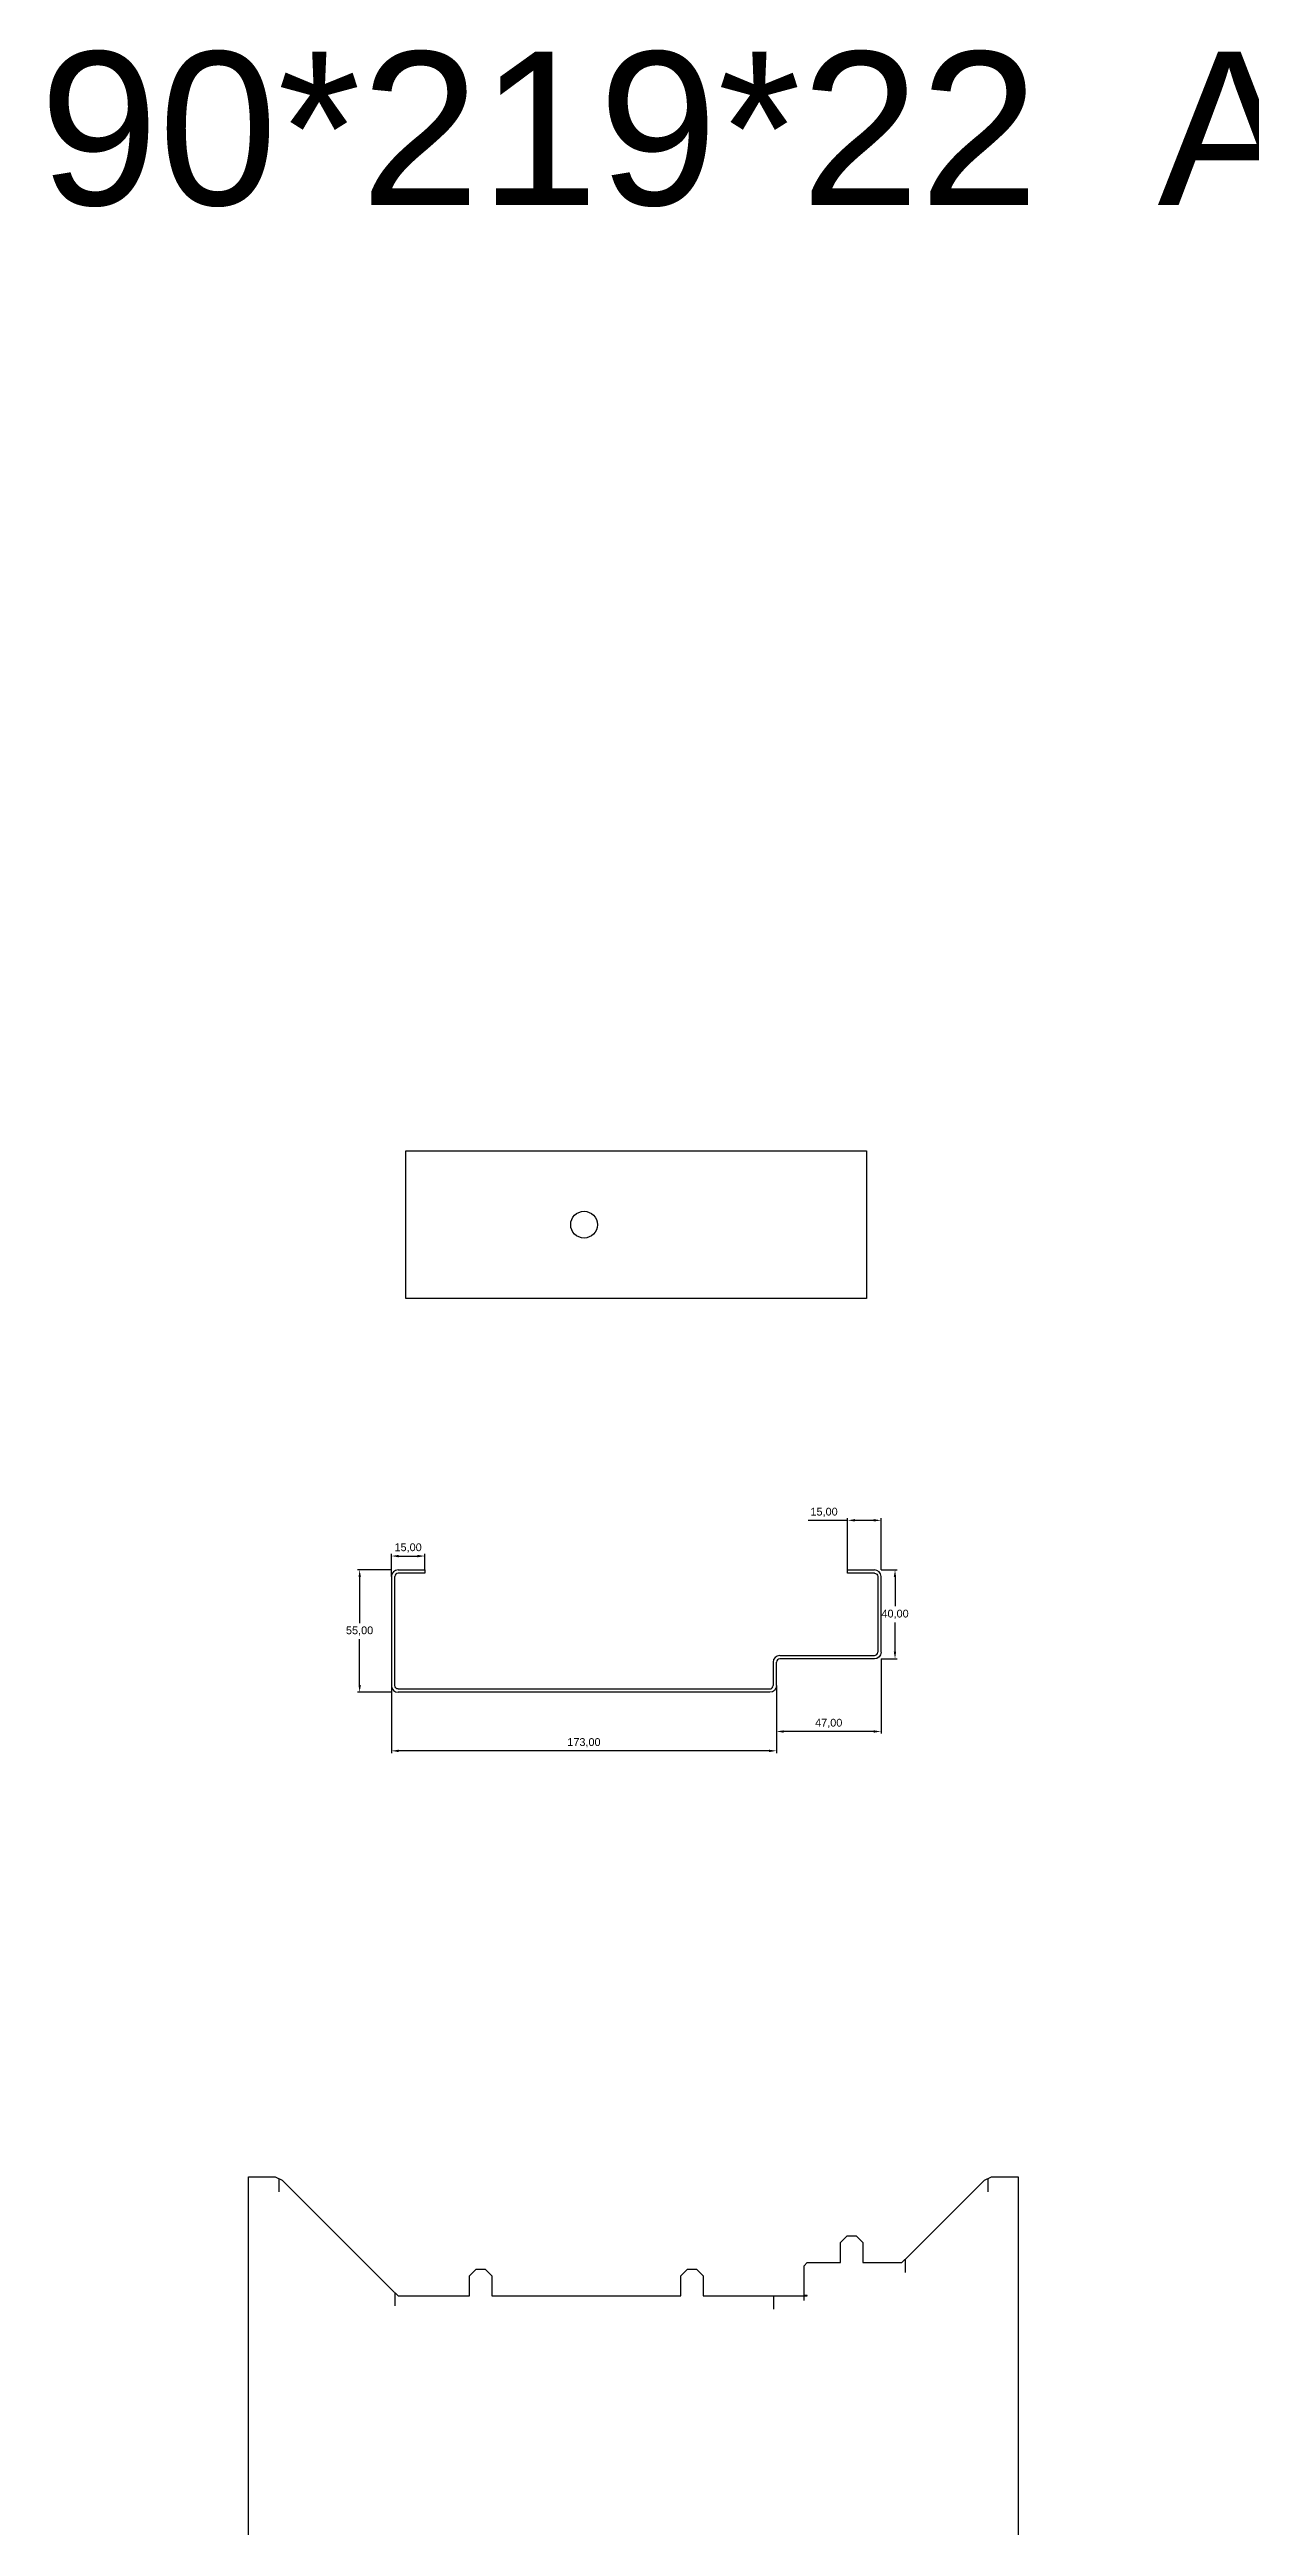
# Model space of a CAD drawing. Header units: inches. Extents: x 5699 to 12603, y -5236 to 4210.
# Drawn here: x 10469 to 11009, y 2046 to 3158 of the extents above; entities that cross this region are included whole.
import ezdxf

# ---------------------------------------------------------------- set-up
doc = ezdxf.new("R2010")
doc.units = ezdxf.units.IN
doc.header["$MEASUREMENT"] = 0
doc.linetypes.add('CENTERX2', pattern=[20.32, 12.7, -2.54, 2.54, -2.54])
doc.layers.add('A-DIMS-INSD', color=7, linetype='Continuous')
doc.layers.add('TEXT', color=7, linetype='Continuous')
doc.styles.get("Standard").update_dxf_attribs({"font": 'arial.ttf'})
doc.dimstyles.new('ISO-25', dxfattribs={"dimtxt": 2.5, "dimasz": 2.5, "dimexe": 1.25, "dimexo": 0.625, "dimtad": 1, "dimtxsty": 'Standard', "dimcen": 2.5, "dimadec": 0, "dimazin": 0, "dimtfac": 1, "dimtmove": 0, "dimatfit": 3, "dimfxl": 1, "dimarcsym": 0})

# ---------------------------------------------------------------- blocks, each defined once
blk = doc.blocks.new('*D44')
at = {"layer": 'A-DIMS-INSD', "color": 0, "lineweight": -2, "transparency": 16777216}
for p, q in [((10622.7, 2475.3), (10607.4, 2475.3)), ((10608.4, 2472), (10608.4, 2451.4)), ((10608.4, 2423.6), (10608.4, 2444.1)), ((10622.7, 2420.3), (10607.4, 2420.3))]:
    blk.add_line(p, q, dxfattribs=at)
at = {"layer": 'A-DIMS-INSD', "color": 0, "transparency": 16777216}
for points in [[(10607.9, 2472), (10609, 2472), (10608.4, 2475.3)], [(10607.9, 2423.6), (10609, 2423.6), (10608.4, 2420.3)]]:
    blk.add_solid(points, dxfattribs=at)
at = {"layer": 'Defpoints', "color": 0, "transparency": 16777216}
for p in [(10622.7, 2475.3), (10608.4, 2420.3), (10622.7, 2420.3)]:
    blk.add_point(p, dxfattribs=at)
at = {"layer": 'A-DIMS-INSD', "color": 0, "transparency": 16777216, "insert": (10608.4, 2447.8), "char_height": 3.5, "attachment_point": 5}
blk.add_mtext('55,00', dxfattribs=at)
blk = doc.blocks.new('*D45')
at = {"layer": 'A-DIMS-INSD', "color": 0, "lineweight": -2, "transparency": 16777216}
for p, q in [((10842.7, 2435.3), (10842.7, 2401.7)), ((10795.7, 2423.3), (10795.7, 2401.7)), ((10839.4, 2402.7), (10799, 2402.7))]:
    blk.add_line(p, q, dxfattribs=at)
at = {"layer": 'A-DIMS-INSD', "color": 0, "transparency": 16777216}
for points in [[(10799, 2403.2), (10799, 2402.1), (10795.7, 2402.7)], [(10839.4, 2403.2), (10839.4, 2402.1), (10842.7, 2402.7)]]:
    blk.add_solid(points, dxfattribs=at)
at = {"layer": 'Defpoints', "color": 0, "transparency": 16777216}
for p in [(10842.7, 2435.3), (10795.7, 2423.3), (10795.7, 2402.7)]:
    blk.add_point(p, dxfattribs=at)
at = {"layer": 'A-DIMS-INSD', "color": 0, "transparency": 16777216, "insert": (10819.2, 2406.3), "char_height": 3.5, "attachment_point": 5}
blk.add_mtext('47,00', dxfattribs=at)
blk = doc.blocks.new('*D46')
at = {"layer": 'A-DIMS-INSD', "color": 0, "lineweight": -2, "transparency": 16777216}
for p, q in [((10622.7, 2423.3), (10622.7, 2393)), ((10795.7, 2423.3), (10795.7, 2393)), ((10792.4, 2394), (10626, 2394))]:
    blk.add_line(p, q, dxfattribs=at)
at = {"layer": 'A-DIMS-INSD', "color": 0, "transparency": 16777216}
for points in [[(10626, 2394.5), (10626, 2393.4), (10622.7, 2394)], [(10792.4, 2394.5), (10792.4, 2393.4), (10795.7, 2394)]]:
    blk.add_solid(points, dxfattribs=at)
at = {"layer": 'Defpoints', "color": 0, "transparency": 16777216}
for p in [(10622.7, 2423.3), (10795.7, 2423.3), (10622.7, 2394)]:
    blk.add_point(p, dxfattribs=at)
at = {"layer": 'A-DIMS-INSD', "color": 0, "transparency": 16777216, "insert": (10709.2, 2397.6), "char_height": 3.5, "attachment_point": 5}
blk.add_mtext('173,00', dxfattribs=at)
blk = doc.blocks.new('*D47')
at = {"color": 0, "lineweight": -2, "transparency": 16777216}
for p, q in [((10827.7, 2497.5), (10809.9, 2497.5)), ((10827.7, 2475.3), (10827.7, 2498.5)), ((10839.4, 2497.5), (10831, 2497.5)), ((10842.7, 2475.3), (10842.7, 2498.5))]:
    blk.add_line(p, q, dxfattribs=at)
at = {"color": 0, "transparency": 16777216}
for points in [[(10831, 2498.1), (10831, 2497), (10827.7, 2497.5)], [(10839.4, 2498.1), (10839.4, 2497), (10842.7, 2497.5)]]:
    blk.add_solid(points, dxfattribs=at)
at = {"layer": 'Defpoints', "color": 0, "transparency": 16777216}
for p in [(10827.7, 2497.5), (10827.7, 2475.3), (10842.7, 2475.3)]:
    blk.add_point(p, dxfattribs=at)
at = {"color": 0, "transparency": 16777216, "insert": (10817.1, 2501.1), "char_height": 3.5, "attachment_point": 5}
blk.add_mtext('15,00', dxfattribs=at)
blk = doc.blocks.new('*D48')
at = {"color": 0, "lineweight": -2, "transparency": 16777216}
for p, q in [((10622.7, 2472.3), (10622.7, 2482.5)), ((10626, 2481.5), (10634.4, 2481.5)), ((10637.7, 2475.3), (10637.7, 2482.5))]:
    blk.add_line(p, q, dxfattribs=at)
at = {"color": 0, "transparency": 16777216}
for points in [[(10626, 2482), (10626, 2480.9), (10622.7, 2481.5)], [(10634.4, 2482), (10634.4, 2480.9), (10637.7, 2481.5)]]:
    blk.add_solid(points, dxfattribs=at)
at = {"layer": 'Defpoints', "color": 0, "transparency": 16777216}
for p in [(10637.7, 2481.5), (10622.7, 2472.3), (10637.7, 2475.3)]:
    blk.add_point(p, dxfattribs=at)
at = {"color": 0, "transparency": 16777216, "insert": (10630.2, 2485.1), "char_height": 3.5, "attachment_point": 5}
blk.add_mtext('15,00', dxfattribs=at)
blk = doc.blocks.new('*D49')
at = {"color": 0, "lineweight": -2, "transparency": 16777216}
for p, q in [((10842.7, 2475.3), (10850, 2475.3)), ((10849, 2472), (10849, 2458.9)), ((10849, 2438.6), (10849, 2451.6)), ((10842.7, 2435.3), (10850, 2435.3))]:
    blk.add_line(p, q, dxfattribs=at)
at = {"color": 0, "transparency": 16777216}
for points in [[(10848.4, 2472), (10849.5, 2472), (10849, 2475.3)], [(10848.4, 2438.6), (10849.5, 2438.6), (10849, 2435.3)]]:
    blk.add_solid(points, dxfattribs=at)
at = {"layer": 'Defpoints', "color": 0, "transparency": 16777216}
for p in [(10842.7, 2475.3), (10842.7, 2435.3), (10849, 2435.3)]:
    blk.add_point(p, dxfattribs=at)
at = {"color": 0, "transparency": 16777216, "insert": (10849, 2455.3), "char_height": 3.5, "attachment_point": 5}
blk.add_mtext('40,00', dxfattribs=at)

msp = doc.modelspace()

# ---------------------------------------------------------------- linework, layer by layer
at = {"color": 3, "linetype": 'Continuous', "lineweight": 25}
for p, q in [((10622.695, 2472.271), (10622.695, 2423.271)), ((10625.695, 2475.271), (10637.695, 2475.271)), ((10637.695, 2473.771), (10625.695, 2473.771)), ((10637.695, 2475.271), (10637.695, 2473.771)), ((10827.695, 2473.771), (10827.695, 2475.271)), ((10827.695, 2475.271), (10839.695, 2475.271)), ((10839.695, 2473.771), (10827.695, 2473.771)), ((10842.695, 2438.271), (10842.695, 2472.271)), ((10795.695, 2423.271), (10795.695, 2433.771)), ((10797.195, 2436.771), (10839.695, 2436.771)), ((10625.695, 2421.771), (10792.695, 2421.771))]:
    msp.add_line(p, q, dxfattribs=at)
at = {"color": 1, "linetype": 'CENTERX2'}
for p, q in [((10572.061, 2201.85), (10572.061, 2195.85)), ((10890.73, 2201.85), (10890.73, 2195.85)), ((10853.596, 2165.6), (10853.596, 2159.6)), ((10624.195, 2150.6), (10624.195, 2144.6)), ((10794.328, 2149.1), (10794.328, 2143.1)), ((10807.962, 2149.1), (10807.962, 2147.1))]:
    msp.add_line(p, q, dxfattribs=at)
at = {"color": 3, "linetype": 'Continuous', "lineweight": 25}
msp.add_lwpolyline([(10629.195, 2663.478), (10836.195, 2663.478), (10836.195, 2597.21), (10629.195, 2597.21)], close=True, dxfattribs=at)
for points in [[(10625.695, 2421.771, -0.41421356), (10624.195, 2423.271), (10624.195, 2472.271)], [(10839.695, 2473.771, -0.41421356), (10841.195, 2472.271), (10841.195, 2438.271)], [(10842.695, 2438.271, -0.41421356), (10839.695, 2435.271), (10797.195, 2435.271)], [(10797.195, 2436.771, 0.41421356), (10794.195, 2433.771), (10794.195, 2423.271)], [(10795.695, 2423.271, -0.41421356), (10792.695, 2420.271), (10625.695, 2420.271)]]:
    msp.add_lwpolyline(points, format="xyb", dxfattribs=at)
at = {"color": 1, "linetype": 'Continuous', "lineweight": 25}
msp.add_lwpolyline([(10558.494, 14.1), (10558.494, 2202.6), (10570.494, 2202.6), (10573.628, 2201.1), (10622.628, 2152.1), (10625.762, 2149.1), (10657.762, 2149.1), (10657.762, 2158.1), (10660.762, 2161.1), (10664.762, 2161.1), (10667.762, 2158.1), (10667.762, 2149.1), (10752.762, 2149.1), (10752.762, 2158.1), (10755.762, 2161.1), (10759.762, 2161.1), (10762.762, 2158.1), (10762.762, 2149.1), (10809.529, 2149.1), (10809.529, 2149.3), (10808.229, 2149.3), (10808.229, 2162.6), (10809.529, 2164.1), (10824.529, 2164.1), (10824.529, 2173.1), (10827.529, 2176.1), (10831.529, 2176.1), (10834.529, 2173.1), (10834.529, 2164.1), (10852.029, 2164.1), (10855.163, 2167.1), (10889.163, 2201.1), (10892.297, 2202.6), (10904.297, 2202.6), (10904.297, 14.1)], dxfattribs=at)
msp.add_circle((10709.262, 2630.344), 6)
at = {"color": 3, "linetype": 'Continuous', "lineweight": 25}
for centre, radius, start, end in [((10625.695, 2472.271), 3, 90, 180), ((10625.695, 2472.271), 1.5, 90, 180), ((10839.695, 2472.271), 3, 0, 90), ((10839.695, 2438.271), 1.5, 270, 0), ((10797.195, 2433.771), 1.5, 90, 180), ((10625.695, 2423.271), 3, 180, 270), ((10792.695, 2423.271), 1.5, 270, 0)]:
    msp.add_arc(centre, radius, start, end, dxfattribs=at)

# ---------------------------------------------------------------- texts
at = {"layer": 'TEXT', "color": 3, "insert": (10464.574, 3157.237), "char_height": 68.80475, "attachment_point": 1}
msp.add_mtext_dynamic_manual_height_columns('90*219*22  A25{\\fArial|b0|i0|c178|p34;8}-A2   Qty. 1 LH', width=2248.95633, gutter_width=344.024, heights=[58.959], dxfattribs=at)

# ---------------------------------------------------------------- dimensions: what is measured, and where the dimension line sits
at = {"color": 3}
dim = msp.add_linear_dim(base=(10827.695, 2497.507), p1=(10842.695, 2475.271), p2=(10827.695, 2475.271), angle=180, dimstyle='ISO-25', override={"dimtxt": 3.5, "dimasz": 3.302, "dimexe": 1, "dimexo": 0, "dimgap": 1.524, "dimtih": 1, "dimtoh": 1, "dimzin": 1, "dimadec": 2, "dimtzin": 1}, dxfattribs=at)
dim.commit()
dim.dimension.update_dxf_attribs({"geometry": '*D47', "text_midpoint": (10817.134, 2497.507), "dimtype": 160})
dim = msp.add_linear_dim(base=(10637.695, 2481.493), p1=(10622.695, 2472.271), p2=(10637.695, 2475.271), dimstyle='ISO-25', override={"dimtxt": 3.5, "dimasz": 3.302, "dimexe": 1, "dimexo": 0, "dimgap": 1.524, "dimtih": 1, "dimtoh": 1, "dimzin": 1, "dimadec": 2, "dimtzin": 1}, dxfattribs=at)
dim.commit()
dim.dimension.update_dxf_attribs({"geometry": '*D48', "text_midpoint": (10630.195, 2481.493), "dimtype": 160})
dim = msp.add_linear_dim(base=(10848.985, 2435.271), p1=(10842.695, 2475.271), p2=(10842.695, 2435.271), angle=270, dimstyle='ISO-25', override={"dimtxt": 3.5, "dimasz": 3.302, "dimexe": 1, "dimexo": 0, "dimgap": 1.524, "dimtih": 1, "dimtoh": 1, "dimzin": 1, "dimadec": 2, "dimtzin": 1}, dxfattribs=at)
dim.commit()
dim.dimension.update_dxf_attribs({"geometry": '*D49', "text_midpoint": (10848.985, 2455.271)})
at = {"layer": 'A-DIMS-INSD', "color": 3}
for base, p1, p2, angle, picture, middle in [((10608.416, 2420.271), (10622.695, 2475.271), (10622.695, 2420.271), 90, '*D44', (10608.416, 2447.771)), ((10795.695, 2402.69), (10842.695, 2435.271), (10795.695, 2423.271), 180, '*D45', (10819.195, 2406.317)), ((10622.695, 2393.967), (10795.695, 2423.271), (10622.695, 2423.271), 180, '*D46', (10709.195, 2397.595))]:
    dim = msp.add_linear_dim(base=base, p1=p1, p2=p2, angle=angle, dimstyle='ISO-25', override={"dimtxt": 3.5, "dimasz": 3.302, "dimexe": 1, "dimexo": 0, "dimgap": 1.524, "dimtih": 1, "dimtoh": 1, "dimzin": 1, "dimadec": 2, "dimtzin": 1}, dxfattribs=at)
    dim.commit()
    dim.dimension.update_dxf_attribs({"geometry": picture, "text_midpoint": middle})

doc.saveas('drawing.dxf')
